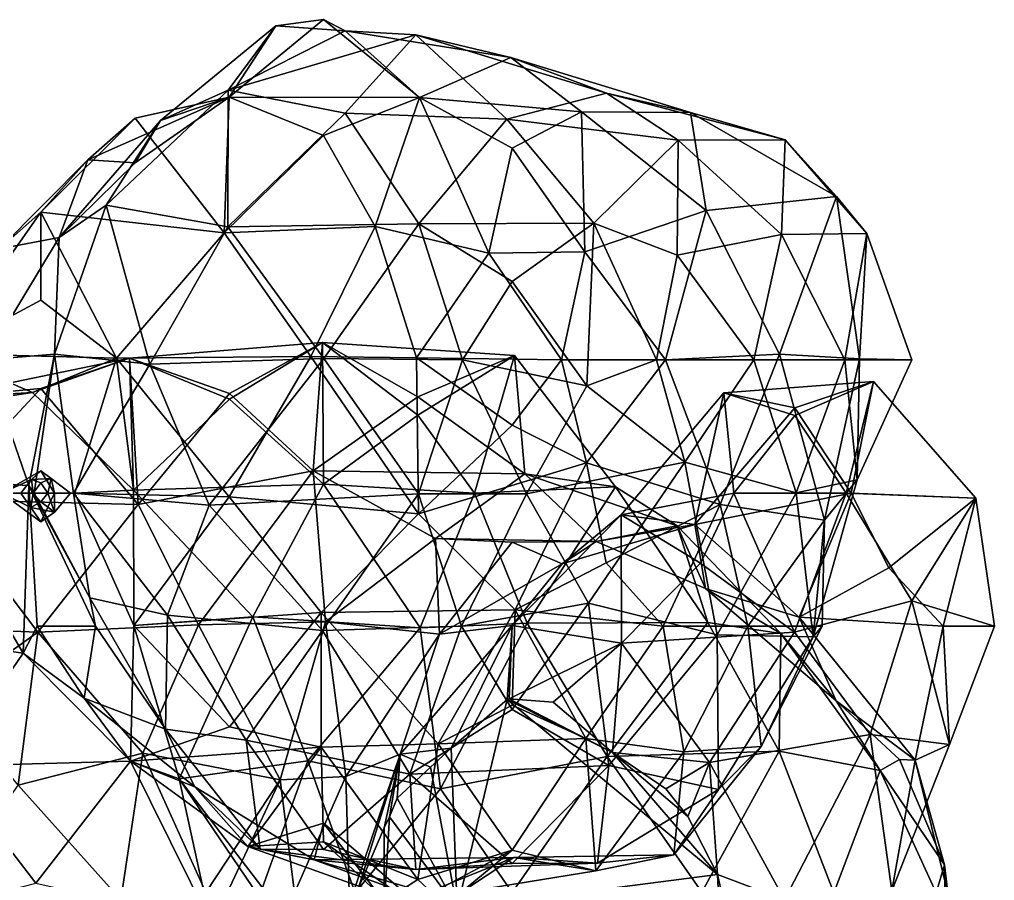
# Model space of a CAD drawing. Extents: x 290034 to 295698, y 4553723 to 4561693.
# Drawn here: x 291971.2 to 292101.6, y 4554471.9 to 4554587 of the extents above; entities that cross this region are included whole.
import ezdxf

# ---------------------------------------------------------------- set-up
doc = ezdxf.new("R2010")
doc.units = 0
doc.layers.add('Au_ppm_Pref_-_0_2', color=7, linetype='CONTINUOUS')

msp = doc.modelspace()

# ---------------------------------------------------------------- linework, layer by layer
at = {"layer": 'Au_ppm_Pref_-_0_2'}
for points in [[(291990.08, 4554573.52, 1875.88), (292005.53, 4554586.16, 1876.83), (291999.28, 4554576.61, 1882.69)], [(291990.08, 4554573.52, 1875.88), (291999.13, 4554577.57, 1870.85), (292005.53, 4554586.16, 1876.83)], [(292014.79, 4554585.5, 1875.41), (292005.53, 4554586.16, 1876.83), (291999.13, 4554577.57, 1870.85)], [(291999.28, 4554576.61, 1882.69), (292011.9, 4554587, 1880.11), (292024.71, 4554576.59, 1882.5)], [(291999.28, 4554576.61, 1882.69), (292005.53, 4554586.16, 1876.83), (292011.9, 4554587, 1880.11)], [(292014.79, 4554585.5, 1875.41), (292011.9, 4554587, 1880.11), (292005.53, 4554586.16, 1876.83)], [(292014.79, 4554585.5, 1875.41), (292024.71, 4554576.59, 1882.5), (292011.9, 4554587, 1880.11)], [(292024.25, 4554584.97, 1870.88), (292014.79, 4554585.5, 1875.41), (291999.13, 4554577.57, 1870.85)], [(292014.79, 4554574.48, 1865.74), (292024.25, 4554584.97, 1870.88), (291999.13, 4554577.57, 1870.85)], [(292024.25, 4554584.97, 1870.88), (292036.95, 4554581.91, 1876.93), (292014.79, 4554585.5, 1875.41)], [(292014.79, 4554585.5, 1875.41), (292036.95, 4554581.91, 1876.93), (292024.71, 4554576.59, 1882.5)], [(292036.39, 4554573.68, 1865.46), (292024.25, 4554584.97, 1870.88), (292014.79, 4554574.48, 1865.74)], [(292036.39, 4554573.68, 1865.46), (292049.74, 4554577.17, 1870.88), (292024.25, 4554584.97, 1870.88)], [(292049.74, 4554577.17, 1870.88), (292036.95, 4554581.91, 1876.93), (292024.25, 4554584.97, 1870.88)], [(292046.4, 4554574.64, 1881.64), (292024.71, 4554576.59, 1882.5), (292036.95, 4554581.91, 1876.93)], [(292060.97, 4554574.58, 1876.63), (292046.4, 4554574.64, 1881.64), (292036.95, 4554581.91, 1876.93)], [(292060.97, 4554574.58, 1876.63), (292036.95, 4554581.91, 1876.93), (292049.74, 4554577.17, 1870.88)], [(291990.08, 4554573.52, 1875.88), (291982.81, 4554562.16, 1869.87), (291999.13, 4554577.57, 1870.85)], [(291999.1, 4554559.29, 1864.87), (291999.13, 4554577.57, 1870.85), (291982.81, 4554562.16, 1869.87)], [(291999.1, 4554559.29, 1864.87), (292014.79, 4554574.48, 1865.74), (291999.13, 4554577.57, 1870.85)], [(292036.39, 4554573.68, 1865.46), (292059.32, 4554570.87, 1865.64), (292049.74, 4554577.17, 1870.88)], [(292060.97, 4554574.58, 1876.63), (292049.74, 4554577.17, 1870.88), (292073.63, 4554570.92, 1872.37)], [(292059.32, 4554570.87, 1865.64), (292073.63, 4554570.92, 1872.37), (292049.74, 4554577.17, 1870.88)], [(291980.39, 4554568.26, 1882.77), (291999.28, 4554576.61, 1882.69), (291986.7, 4554573.79, 1887.59)], [(291999.28, 4554576.61, 1882.69), (291980.39, 4554568.26, 1882.77), (291986.7, 4554567.83, 1879.94)], [(291999.28, 4554576.61, 1882.69), (291998.58, 4554558.47, 1887.3), (291986.7, 4554573.79, 1887.59)], [(291999.28, 4554576.61, 1882.69), (291986.7, 4554567.83, 1879.94), (291990.08, 4554573.52, 1875.88)], [(291998.58, 4554558.47, 1887.3), (291999.28, 4554576.61, 1882.69), (292011.9, 4554571.51, 1886.82)], [(291999.28, 4554576.61, 1882.69), (292024.71, 4554576.59, 1882.5), (292011.9, 4554571.51, 1886.82)], [(292024.71, 4554576.59, 1882.5), (292018.79, 4554559.33, 1886.01), (292011.9, 4554571.51, 1886.82)], [(292034.01, 4554555.76, 1885.42), (292018.79, 4554559.33, 1886.01), (292024.71, 4554576.59, 1882.5)], [(292034.01, 4554555.76, 1885.42), (292024.71, 4554576.59, 1882.5), (292037.1, 4554569.81, 1886.26)], [(292046.4, 4554574.64, 1881.64), (292037.1, 4554569.81, 1886.26), (292024.71, 4554576.59, 1882.5)], [(292024.65, 4554559.68, 1862.36), (292014.79, 4554574.48, 1865.74), (291999.1, 4554559.29, 1864.87)], [(292036.39, 4554573.68, 1865.46), (292014.79, 4554574.48, 1865.74), (292024.65, 4554559.68, 1862.36)], [(292046.4, 4554574.64, 1881.64), (292046.83, 4554555.93, 1886.22), (292037.1, 4554569.81, 1886.26)], [(292060.97, 4554574.58, 1876.63), (292063.07, 4554561.47, 1883.1), (292046.4, 4554574.64, 1881.64)], [(292046.4, 4554574.64, 1881.64), (292063.07, 4554561.47, 1883.1), (292046.83, 4554555.93, 1886.22)], [(292060.97, 4554574.58, 1876.63), (292080.5, 4554563.36, 1878.18), (292063.07, 4554561.47, 1883.1)], [(292060.97, 4554574.58, 1876.63), (292073.63, 4554570.92, 1872.37), (292080.5, 4554563.36, 1878.18)], [(291998.58, 4554558.47, 1887.3), (291974.08, 4554561.25, 1888.76), (291986.7, 4554573.79, 1887.59)], [(291986.7, 4554573.79, 1887.59), (291974.08, 4554561.25, 1888.76), (291980.39, 4554568.26, 1882.77)], [(291976.54, 4554557.84, 1877.27), (291990.08, 4554573.52, 1875.88), (291986.7, 4554567.83, 1879.94)], [(291976.54, 4554557.84, 1877.27), (291982.81, 4554562.16, 1869.87), (291990.08, 4554573.52, 1875.88)], [(292036.39, 4554573.68, 1865.46), (292024.65, 4554559.68, 1862.36), (292048.03, 4554559.78, 1862.43)], [(292036.39, 4554573.68, 1865.46), (292048.03, 4554559.78, 1862.43), (292059.32, 4554570.87, 1865.64)], [(291998.58, 4554558.47, 1887.3), (292011.9, 4554571.51, 1886.82), (292018.79, 4554559.33, 1886.01)], [(292059.32, 4554570.87, 1865.64), (292048.03, 4554559.78, 1862.43), (292059.18, 4554555.51, 1861.76)], [(292073.12, 4554558.26, 1865.2), (292059.32, 4554570.87, 1865.64), (292059.18, 4554555.51, 1861.76)], [(292059.32, 4554570.87, 1865.64), (292073.12, 4554558.26, 1865.2), (292073.63, 4554570.92, 1872.37)], [(292073.12, 4554558.26, 1865.2), (292084.56, 4554558.4, 1871.53), (292073.63, 4554570.92, 1872.37)], [(292073.63, 4554570.92, 1872.37), (292084.56, 4554558.4, 1871.53), (292080.5, 4554563.36, 1878.18)], [(292034.01, 4554555.76, 1885.42), (292037.1, 4554569.81, 1886.26), (292046.83, 4554555.93, 1886.22)], [(291980.39, 4554568.26, 1882.77), (291974.08, 4554561.25, 1888.76), (291968.52, 4554556.33, 1882.77)], [(291976.54, 4554557.84, 1877.27), (291980.39, 4554568.26, 1882.77), (291968.52, 4554556.33, 1882.77)], [(291976.54, 4554557.84, 1877.27), (291986.7, 4554567.83, 1879.94), (291980.39, 4554568.26, 1882.77)], [(292063.07, 4554561.47, 1883.1), (292080.5, 4554563.36, 1878.18), (292072.87, 4554542.25, 1882.25)], [(292083.54, 4554541.65, 1876.48), (292072.87, 4554542.25, 1882.25), (292080.5, 4554563.36, 1878.18)], [(292083.54, 4554541.65, 1876.48), (292080.5, 4554563.36, 1878.18), (292084.56, 4554558.4, 1871.53)], [(291974.08, 4554561.25, 1888.76), (291974.1, 4554549.47, 1891.99), (291960.78, 4554542.37, 1889.11)], [(291974.08, 4554561.25, 1888.76), (291960.78, 4554542.37, 1889.11), (291968.52, 4554556.33, 1882.77)], [(291984.22, 4554541.73, 1888.57), (291974.1, 4554549.47, 1891.99), (291974.08, 4554561.25, 1888.76)], [(291984.22, 4554541.73, 1888.57), (291974.08, 4554561.25, 1888.76), (291998.58, 4554558.47, 1887.3)], [(291976.54, 4554557.84, 1877.27), (291975.91, 4554542.25, 1871), (291982.81, 4554562.16, 1869.87)], [(291975.91, 4554542.25, 1871), (291988.68, 4554540.93, 1865.5), (291982.81, 4554562.16, 1869.87)], [(291988.68, 4554540.93, 1865.5), (291999.1, 4554559.29, 1864.87), (291982.81, 4554562.16, 1869.87)], [(292046.83, 4554555.93, 1886.22), (292063.07, 4554561.47, 1883.1), (292057.6, 4554541.52, 1886.49)], [(292057.6, 4554541.52, 1886.49), (292063.07, 4554561.47, 1883.1), (292072.87, 4554542.25, 1882.25)], [(292024.65, 4554559.68, 1862.36), (292037.1, 4554551.96, 1861.47), (292048.03, 4554559.78, 1862.43)], [(292037.1, 4554551.96, 1861.47), (292047.12, 4554538.01, 1861.4), (292048.03, 4554559.78, 1862.43)], [(292048.03, 4554559.78, 1862.43), (292047.12, 4554538.01, 1861.4), (292056.42, 4554541.52, 1862.18)], [(292059.18, 4554555.51, 1861.76), (292048.03, 4554559.78, 1862.43), (292056.42, 4554541.52, 1862.18)], [(291984.22, 4554541.73, 1888.57), (291998.58, 4554558.47, 1887.3), (292010.2, 4554541.96, 1886.1)], [(292011.92, 4554541.7, 1862.42), (291999.1, 4554559.29, 1864.87), (291988.68, 4554540.93, 1865.5)], [(292010.2, 4554541.96, 1886.1), (291998.58, 4554558.47, 1887.3), (292018.79, 4554559.33, 1886.01)], [(292024.65, 4554559.68, 1862.36), (291999.1, 4554559.29, 1864.87), (292011.92, 4554541.7, 1862.42)], [(292010.2, 4554541.96, 1886.1), (292018.79, 4554559.33, 1886.01), (292024.34, 4554541.78, 1885.21)], [(292024.65, 4554559.68, 1862.36), (292011.92, 4554541.7, 1862.42), (292030.45, 4554541.52, 1861.81)], [(292018.79, 4554559.33, 1886.01), (292034.01, 4554555.76, 1885.42), (292024.34, 4554541.78, 1885.21)], [(292037.1, 4554551.96, 1861.47), (292024.65, 4554559.68, 1862.36), (292030.45, 4554541.52, 1861.81)], [(292073.12, 4554558.26, 1865.2), (292081.59, 4554541.52, 1865.71), (292084.56, 4554558.4, 1871.53)], [(292090.54, 4554541.52, 1870.89), (292084.56, 4554558.4, 1871.53), (292081.59, 4554541.52, 1865.71)], [(292084.56, 4554558.4, 1871.53), (292090.54, 4554541.52, 1870.89), (292083.54, 4554541.65, 1876.48)], [(291976.54, 4554557.84, 1877.27), (291968.52, 4554556.33, 1882.77), (291966.63, 4554541.52, 1878.27)], [(291976.54, 4554557.84, 1877.27), (291966.63, 4554541.52, 1878.27), (291975.91, 4554542.25, 1871)], [(292059.18, 4554555.51, 1861.76), (292069.45, 4554541.52, 1861.58), (292073.12, 4554558.26, 1865.2)], [(292081.59, 4554541.52, 1865.71), (292073.12, 4554558.26, 1865.2), (292069.45, 4554541.52, 1861.58)], [(292043.72, 4554541.52, 1885.59), (292034.01, 4554555.76, 1885.42), (292046.83, 4554555.93, 1886.22)], [(292057.6, 4554541.52, 1886.49), (292043.72, 4554541.52, 1885.59), (292046.83, 4554555.93, 1886.22)], [(292034.01, 4554555.76, 1885.42), (292043.72, 4554541.52, 1885.59), (292024.34, 4554541.78, 1885.21)], [(292056.42, 4554541.52, 1862.18), (292069.45, 4554541.52, 1861.58), (292059.18, 4554555.51, 1861.76)], [(292037.1, 4554551.96, 1861.47), (292030.45, 4554541.52, 1861.81), (292047.12, 4554538.01, 1861.4)], [(291960.78, 4554542.37, 1889.11), (291974.1, 4554549.47, 1891.99), (291984.22, 4554541.73, 1888.57)], [(292011.77, 4554543.82, 1900.72), (291999.3, 4554536.99, 1905.02), (291985.95, 4554541.72, 1900.54)], [(292011.77, 4554543.82, 1900.72), (291985.95, 4554541.72, 1900.54), (291999.3, 4554536.26, 1896.4)], [(292011.9, 4554524.9, 1896.34), (292011.77, 4554543.82, 1900.72), (291999.3, 4554536.26, 1896.4)], [(292011.77, 4554543.82, 1900.72), (292010.5, 4554526.66, 1907.38), (291999.3, 4554536.99, 1905.02)], [(292024.5, 4554536.55, 1904.87), (292010.5, 4554526.66, 1907.38), (292011.77, 4554543.82, 1900.72)], [(292037.41, 4554542.1, 1900.61), (292024.5, 4554536.55, 1904.87), (292011.77, 4554543.82, 1900.72)], [(292037.41, 4554542.1, 1900.61), (292011.77, 4554543.82, 1900.72), (292024.5, 4554534.11, 1897.11)], [(292011.9, 4554524.9, 1896.34), (292024.5, 4554534.11, 1897.11), (292011.77, 4554543.82, 1900.72)], [(291972.97, 4554537.14, 1894.03), (291951.19, 4554533.89, 1896.11), (291960.78, 4554542.37, 1889.11)], [(291966.63, 4554541.52, 1878.27), (291958.19, 4554525.41, 1881.9), (291972.47, 4554524.7, 1876.22)], [(291974.1, 4554537.65, 1905.23), (291960.05, 4554536.39, 1899.95), (291985.95, 4554541.72, 1900.54)], [(291972.97, 4554537.14, 1894.03), (291985.95, 4554541.72, 1900.54), (291960.05, 4554536.39, 1899.95)], [(291972.97, 4554537.14, 1894.03), (291960.78, 4554542.37, 1889.11), (291984.22, 4554541.73, 1888.57)], [(291966.63, 4554541.52, 1878.27), (291972.47, 4554524.7, 1876.22), (291975.91, 4554542.25, 1871)], [(291975.91, 4554542.25, 1871), (291972.47, 4554524.7, 1876.22), (291973.21, 4554523.7, 1870.89)], [(291986.47, 4554524.06, 1894.84), (291972.97, 4554537.14, 1894.03), (291984.22, 4554541.73, 1888.57)], [(291986.47, 4554524.06, 1894.84), (291985.95, 4554541.72, 1900.54), (291972.97, 4554537.14, 1894.03)], [(291975.91, 4554542.25, 1871), (291973.21, 4554523.7, 1870.89), (291978.46, 4554523.7, 1867)], [(291987.1, 4554522.15, 1904.82), (291974.1, 4554537.65, 1905.23), (291985.95, 4554541.72, 1900.54)], [(291975.91, 4554542.25, 1871), (291978.46, 4554523.7, 1867), (291988.68, 4554540.93, 1865.5)], [(291986.47, 4554524.06, 1894.84), (291984.22, 4554541.73, 1888.57), (291978.61, 4554523.7, 1888.71)], [(291999.29, 4554523.21, 1887), (291978.61, 4554523.7, 1888.71), (291984.22, 4554541.73, 1888.57)], [(291999.29, 4554523.21, 1887), (291984.22, 4554541.73, 1888.57), (292010.2, 4554541.96, 1886.1)], [(291987.1, 4554522.15, 1904.82), (291985.95, 4554541.72, 1900.54), (291999.3, 4554536.99, 1905.02)], [(291986.47, 4554524.06, 1894.84), (291999.3, 4554536.26, 1896.4), (291985.95, 4554541.72, 1900.54)], [(291988.68, 4554540.93, 1865.5), (291996.6, 4554522.09, 1863.71), (292011.92, 4554541.7, 1862.42)], [(291996.6, 4554522.09, 1863.71), (292024.58, 4554523.57, 1863.03), (292011.92, 4554541.7, 1862.42)], [(291999.29, 4554523.21, 1887), (292010.2, 4554541.96, 1886.1), (292024.59, 4554520.92, 1886)], [(292010.2, 4554541.96, 1886.1), (292024.34, 4554541.78, 1885.21), (292024.59, 4554520.92, 1886)], [(292024.58, 4554523.57, 1863.03), (292030.45, 4554541.52, 1861.81), (292011.92, 4554541.7, 1862.42)], [(292024.59, 4554520.92, 1886), (292024.34, 4554541.78, 1885.21), (292037.1, 4554532.78, 1885.79)], [(292043.72, 4554541.52, 1885.59), (292037.1, 4554532.78, 1885.79), (292024.34, 4554541.78, 1885.21)], [(292032.06, 4554523.7, 1897.02), (292037.41, 4554542.1, 1900.61), (292024.5, 4554534.11, 1897.11)], [(292038.82, 4554526.28, 1907.38), (292024.5, 4554536.55, 1904.87), (292037.41, 4554542.1, 1900.61)], [(292030.45, 4554541.52, 1861.81), (292024.58, 4554523.57, 1863.03), (292039.03, 4554523.57, 1861.84)], [(292030.45, 4554541.52, 1861.81), (292039.03, 4554523.57, 1861.84), (292047.12, 4554538.01, 1861.4)], [(292050.95, 4554524.51, 1900.52), (292037.41, 4554542.1, 1900.61), (292032.06, 4554523.7, 1897.02)], [(292047.06, 4554527.73, 1886.12), (292037.1, 4554532.78, 1885.79), (292043.72, 4554541.52, 1885.59)], [(292038.82, 4554526.28, 1907.38), (292037.41, 4554542.1, 1900.61), (292050.95, 4554524.51, 1900.52)], [(292047.06, 4554527.73, 1886.12), (292043.72, 4554541.52, 1885.59), (292057.6, 4554541.52, 1886.49)], [(292047.06, 4554527.73, 1886.12), (292057.6, 4554541.52, 1886.49), (292064.92, 4554522.16, 1884.38)], [(292056.42, 4554541.52, 1862.18), (292047.12, 4554538.01, 1861.4), (292060.21, 4554527.84, 1861.37)], [(292056.42, 4554541.52, 1862.18), (292060.21, 4554527.84, 1861.37), (292069.45, 4554541.52, 1861.58)], [(292072.87, 4554542.25, 1882.25), (292064.92, 4554522.16, 1884.38), (292057.6, 4554541.52, 1886.49)], [(292069.45, 4554541.52, 1861.58), (292060.21, 4554527.84, 1861.37), (292075.1, 4554523.74, 1864.9)], [(292078.9, 4554520.09, 1878.06), (292064.92, 4554522.16, 1884.38), (292072.87, 4554542.25, 1882.25)], [(292081.59, 4554541.52, 1865.71), (292069.45, 4554541.52, 1861.58), (292075.1, 4554523.74, 1864.9)], [(292078.9, 4554520.09, 1878.06), (292072.87, 4554542.25, 1882.25), (292083.54, 4554541.65, 1876.48)], [(292083.23, 4554525.44, 1871.85), (292081.59, 4554541.52, 1865.71), (292075.1, 4554523.74, 1864.9)], [(292083.54, 4554541.65, 1876.48), (292083.23, 4554525.44, 1871.85), (292078.9, 4554520.09, 1878.06)], [(292083.23, 4554525.44, 1871.85), (292090.54, 4554541.52, 1870.89), (292081.59, 4554541.52, 1865.71)], [(292090.54, 4554541.52, 1870.89), (292083.23, 4554525.44, 1871.85), (292083.54, 4554541.65, 1876.48)], [(291978.46, 4554523.7, 1867), (291996.6, 4554522.09, 1863.71), (291988.68, 4554540.93, 1865.5)], [(291974.1, 4554537.65, 1905.23), (291960.28, 4554522.83, 1905.37), (291960.05, 4554536.39, 1899.95)], [(291987.1, 4554522.15, 1904.82), (291960.28, 4554522.83, 1905.37), (291974.1, 4554537.65, 1905.23)], [(292047.12, 4554538.01, 1861.4), (292039.03, 4554523.57, 1861.84), (292060.21, 4554527.84, 1861.37)], [(292065.41, 4554537.11, 1924.34), (292085.43, 4554538.59, 1924.34), (292074.9, 4554534.07, 1927.8)], [(292085.43, 4554538.59, 1924.34), (292065.41, 4554537.11, 1924.34), (292074.9, 4554535.07, 1920.55)], [(292082.47, 4554523.7, 1920.77), (292085.43, 4554538.59, 1924.34), (292074.9, 4554535.07, 1920.55)], [(292085.43, 4554538.59, 1924.34), (292081.78, 4554523.7, 1927.58), (292074.9, 4554534.07, 1927.8)], [(292099.1, 4554523.02, 1924.34), (292081.78, 4554523.7, 1927.58), (292085.43, 4554538.59, 1924.34)], [(292082.47, 4554523.7, 1920.77), (292099.1, 4554523.02, 1924.34), (292085.43, 4554538.59, 1924.34)], [(291960.05, 4554536.39, 1899.95), (291951.19, 4554533.89, 1896.11), (291972.97, 4554537.14, 1894.03)], [(291986.47, 4554524.06, 1894.84), (292011.9, 4554524.9, 1896.34), (291999.3, 4554536.26, 1896.4)], [(291987.1, 4554522.15, 1904.82), (291999.3, 4554536.99, 1905.02), (292010.5, 4554526.66, 1907.38)], [(292038.82, 4554526.28, 1907.38), (292010.5, 4554526.66, 1907.38), (292024.5, 4554536.55, 1904.87)], [(292051.71, 4554520.77, 1923.81), (292065.41, 4554537.11, 1924.34), (292066.76, 4554523.7, 1928.18)], [(292065.41, 4554537.11, 1924.34), (292051.71, 4554520.77, 1923.81), (292061.52, 4554519.51, 1919.43)], [(292065.41, 4554537.11, 1924.34), (292061.52, 4554519.51, 1919.43), (292074.9, 4554535.07, 1920.55)], [(292065.41, 4554537.11, 1924.34), (292074.9, 4554534.07, 1927.8), (292066.76, 4554523.7, 1928.18)], [(292082.47, 4554523.7, 1920.77), (292074.9, 4554535.07, 1920.55), (292061.52, 4554519.51, 1919.43)], [(292032.06, 4554523.7, 1897.02), (292024.5, 4554534.11, 1897.11), (292011.9, 4554524.9, 1896.34)], [(292081.78, 4554523.7, 1927.58), (292066.76, 4554523.7, 1928.18), (292074.9, 4554534.07, 1927.8)], [(292047.06, 4554527.73, 1886.12), (292024.59, 4554520.92, 1886), (292037.1, 4554532.78, 1885.79)], [(292047.06, 4554527.73, 1886.12), (292037.5, 4554508.07, 1886.29), (292024.59, 4554520.92, 1886)], [(292047.06, 4554527.73, 1886.12), (292049.7, 4554514.36, 1885.59), (292037.5, 4554508.07, 1886.29)], [(292039.03, 4554523.57, 1861.84), (292047.3, 4554508.96, 1861.17), (292060.21, 4554527.84, 1861.37)], [(292064.92, 4554522.16, 1884.38), (292049.7, 4554514.36, 1885.59), (292047.06, 4554527.73, 1886.12)], [(292060.21, 4554527.84, 1861.37), (292047.3, 4554508.96, 1861.17), (292064.51, 4554504.75, 1863.62)], [(292060.21, 4554527.84, 1861.37), (292064.51, 4554504.75, 1863.62), (292075.1, 4554523.74, 1864.9)], [(291975.9, 4554523.7, 1911.61), (291974.1, 4554526.68, 1911.47), (291968.87, 4554523.7, 1909.99)], [(291972.82, 4554525.51, 1912.46), (291968.87, 4554523.7, 1909.99), (291974.1, 4554526.68, 1911.47)], [(291975.46, 4554525.62, 1912.46), (291972.82, 4554525.51, 1912.46), (291974.1, 4554526.68, 1911.47)], [(291975.9, 4554523.7, 1911.61), (291975.46, 4554525.62, 1912.46), (291974.1, 4554526.68, 1911.47)], [(291995.19, 4554506.08, 1907.39), (291987.1, 4554522.15, 1904.82), (292010.5, 4554526.66, 1907.38)], [(291995.19, 4554506.08, 1907.39), (292010.5, 4554526.66, 1907.38), (292012.14, 4554506.49, 1911.54)], [(292038.82, 4554526.28, 1907.38), (292026.85, 4554517.64, 1911.55), (292010.5, 4554526.66, 1907.38)], [(292012.14, 4554506.49, 1911.54), (292010.5, 4554526.66, 1907.38), (292026.85, 4554517.64, 1911.55)], [(292026.85, 4554517.64, 1911.55), (292038.82, 4554526.28, 1907.38), (292048.35, 4554517.22, 1912.84)], [(292048.35, 4554517.22, 1912.84), (292038.82, 4554526.28, 1907.38), (292059.2, 4554519.31, 1906.52)], [(292038.82, 4554526.28, 1907.38), (292050.95, 4554524.51, 1900.52), (292059.2, 4554519.31, 1906.52)], [(291950.4, 4554505.35, 1883.26), (291971.7, 4554502.31, 1880.44), (291958.19, 4554525.41, 1881.9)], [(291971.7, 4554502.31, 1880.44), (291972.47, 4554524.7, 1876.22), (291958.19, 4554525.41, 1881.9)], [(291972.82, 4554525.51, 1912.46), (291971.41, 4554523.7, 1912.46), (291968.87, 4554523.7, 1909.99)], [(291971.41, 4554523.7, 1912.46), (291972.82, 4554525.51, 1912.46), (291973.07, 4554523.7, 1912.95)], [(291971.7, 4554502.31, 1880.44), (291973.58, 4554505.88, 1876.83), (291972.47, 4554524.7, 1876.22)], [(291981.4, 4554505.88, 1874.33), (291972.47, 4554524.7, 1876.22), (291973.58, 4554505.88, 1876.83)], [(291972.47, 4554524.7, 1876.22), (291981.4, 4554505.88, 1874.33), (291980.64, 4554509.69, 1870.89)], [(291973.21, 4554523.7, 1870.89), (291972.47, 4554524.7, 1876.22), (291980.64, 4554509.69, 1870.89)], [(291972.82, 4554525.51, 1912.46), (291975.46, 4554525.62, 1912.46), (291974.1, 4554525.08, 1912.92)], [(291972.82, 4554525.51, 1912.46), (291974.1, 4554525.08, 1912.92), (291973.07, 4554523.7, 1912.95)], [(291975, 4554523.7, 1912.89), (291973.07, 4554523.7, 1912.95), (291974.1, 4554525.08, 1912.92)], [(291975, 4554523.7, 1912.89), (291974.1, 4554525.08, 1912.92), (291975.46, 4554525.62, 1912.46)], [(291975, 4554523.7, 1912.89), (291975.46, 4554525.62, 1912.46), (291978.06, 4554523.7, 1912.46)], [(291975.9, 4554523.7, 1911.61), (291978.06, 4554523.7, 1912.46), (291975.46, 4554525.62, 1912.46)], [(291986.47, 4554524.06, 1894.84), (292002.43, 4554507.13, 1893.9), (292011.9, 4554524.9, 1896.34)], [(292024.79, 4554505.67, 1896.79), (292011.9, 4554524.9, 1896.34), (292002.43, 4554507.13, 1893.9)], [(292032.06, 4554523.7, 1897.02), (292011.9, 4554524.9, 1896.34), (292024.79, 4554505.67, 1896.79)], [(292039.12, 4554506.29, 1897.81), (292050.95, 4554524.51, 1900.52), (292032.06, 4554523.7, 1897.02)], [(292063.26, 4554506.4, 1900.74), (292050.95, 4554524.51, 1900.52), (292039.12, 4554506.29, 1897.81)], [(292059.2, 4554519.31, 1906.52), (292050.95, 4554524.51, 1900.52), (292063.26, 4554506.4, 1900.74)], [(292083.23, 4554525.44, 1871.85), (292075.1, 4554523.74, 1864.9), (292077.38, 4554504.49, 1870.88)], [(292078.9, 4554520.09, 1878.06), (292083.23, 4554525.44, 1871.85), (292077.38, 4554504.49, 1870.88)], [(291975.9, 4554523.7, 1911.61), (291968.87, 4554523.7, 1909.99), (291974.1, 4554519.85, 1911.18)], [(291971.41, 4554523.7, 1912.46), (291972.73, 4554521.75, 1912.46), (291968.87, 4554523.7, 1909.99)], [(291972.73, 4554521.75, 1912.46), (291974.1, 4554519.85, 1911.18), (291968.87, 4554523.7, 1909.99)], [(291972.73, 4554521.75, 1912.46), (291971.41, 4554523.7, 1912.46), (291973.07, 4554523.7, 1912.95)], [(291972.73, 4554521.75, 1912.46), (291973.07, 4554523.7, 1912.95), (291974.1, 4554522.53, 1912.85)], [(291975, 4554523.7, 1912.89), (291974.1, 4554522.53, 1912.85), (291973.07, 4554523.7, 1912.95)], [(291973.21, 4554523.7, 1870.89), (291980.64, 4554509.69, 1870.89), (291978.46, 4554523.7, 1867)], [(291975, 4554523.7, 1912.89), (291975.9, 4554521.16, 1912.46), (291974.1, 4554522.53, 1912.85)], [(291975.9, 4554523.7, 1911.61), (291974.1, 4554519.85, 1911.18), (291975.9, 4554521.16, 1912.46)], [(291975, 4554523.7, 1912.89), (291978.06, 4554523.7, 1912.46), (291975.9, 4554521.16, 1912.46)], [(291975.9, 4554523.7, 1911.61), (291975.9, 4554521.16, 1912.46), (291978.06, 4554523.7, 1912.46)], [(291991.03, 4554507.38, 1865.78), (291996.6, 4554522.09, 1863.71), (291978.46, 4554523.7, 1867)], [(291980.64, 4554509.69, 1870.89), (291991.03, 4554507.38, 1865.78), (291978.46, 4554523.7, 1867)], [(291986.47, 4554524.06, 1894.84), (291978.61, 4554523.7, 1888.71), (291986.52, 4554505.98, 1888.77)], [(291978.61, 4554523.7, 1888.71), (291999.29, 4554523.21, 1887), (291986.52, 4554505.98, 1888.77)], [(291986.47, 4554524.06, 1894.84), (291986.52, 4554505.98, 1888.77), (292002.43, 4554507.13, 1893.9)], [(292011.55, 4554507.74, 1886.57), (291986.52, 4554505.98, 1888.77), (291999.29, 4554523.21, 1887)], [(291996.6, 4554522.09, 1863.71), (292011.77, 4554505.3, 1862.47), (292024.58, 4554523.57, 1863.03)], [(292011.55, 4554507.74, 1886.57), (291999.29, 4554523.21, 1887), (292024.59, 4554520.92, 1886)], [(292011.77, 4554505.3, 1862.47), (292030.33, 4554505.88, 1861.76), (292024.58, 4554523.57, 1863.03)], [(292030.33, 4554505.88, 1861.76), (292039.03, 4554523.57, 1861.84), (292024.58, 4554523.57, 1863.03)], [(292039.12, 4554506.29, 1897.81), (292032.06, 4554523.7, 1897.02), (292024.79, 4554505.67, 1896.79)], [(292030.33, 4554505.88, 1861.76), (292047.3, 4554508.96, 1861.17), (292039.03, 4554523.57, 1861.84)], [(292051.71, 4554520.77, 1923.81), (292066.76, 4554523.7, 1928.18), (292062.3, 4554514.34, 1927.16)], [(292082.47, 4554523.7, 1920.77), (292061.52, 4554519.51, 1919.43), (292075.48, 4554507.08, 1918.24)], [(292074.87, 4554505.11, 1927.97), (292062.3, 4554514.34, 1927.16), (292066.76, 4554523.7, 1928.18)], [(292077.38, 4554504.49, 1870.88), (292075.1, 4554523.74, 1864.9), (292064.51, 4554504.75, 1863.62)], [(292074.87, 4554505.11, 1927.97), (292066.76, 4554523.7, 1928.18), (292081.78, 4554523.7, 1927.58)], [(292074.87, 4554505.11, 1927.97), (292081.78, 4554523.7, 1927.58), (292090.57, 4554509.29, 1926.93)], [(292075.48, 4554507.08, 1918.24), (292087.5, 4554513.68, 1921.74), (292082.47, 4554523.7, 1920.77)], [(292099.1, 4554523.02, 1924.34), (292090.57, 4554509.29, 1926.93), (292081.78, 4554523.7, 1927.58)], [(292082.47, 4554523.7, 1920.77), (292087.5, 4554513.68, 1921.74), (292099.1, 4554523.02, 1924.34)], [(291960.28, 4554522.83, 1905.37), (291973.7, 4554505.1, 1905.05), (291953.11, 4554505.88, 1904.54)], [(291987.1, 4554522.15, 1904.82), (291973.7, 4554505.1, 1905.05), (291960.28, 4554522.83, 1905.37)], [(291975.9, 4554521.16, 1912.46), (291972.73, 4554521.75, 1912.46), (291974.1, 4554522.53, 1912.85)], [(291987.1, 4554522.15, 1904.82), (291995.19, 4554506.08, 1907.39), (291973.7, 4554505.1, 1905.05)], [(292011.77, 4554505.3, 1862.47), (291996.6, 4554522.09, 1863.71), (291991.03, 4554507.38, 1865.78)], [(292049.7, 4554514.36, 1885.59), (292064.92, 4554522.16, 1884.38), (292057.32, 4554505.88, 1886.36)], [(292068.64, 4554505.88, 1882.09), (292057.32, 4554505.88, 1886.36), (292064.92, 4554522.16, 1884.38)], [(292064.92, 4554522.16, 1884.38), (292078.9, 4554520.09, 1878.06), (292068.64, 4554505.88, 1882.09)], [(292087.5, 4554513.68, 1921.74), (292094.73, 4554505.88, 1920.93), (292099.1, 4554523.02, 1924.34)], [(292099.1, 4554523.02, 1924.34), (292101.62, 4554505.88, 1924.34), (292090.57, 4554509.29, 1926.93)], [(292094.73, 4554505.88, 1920.93), (292101.62, 4554505.88, 1924.34), (292099.1, 4554523.02, 1924.34)], [(291972.73, 4554521.75, 1912.46), (291975.9, 4554521.16, 1912.46), (291974.1, 4554519.85, 1911.18)], [(292011.55, 4554507.74, 1886.57), (292024.59, 4554520.92, 1886), (292037.5, 4554508.07, 1886.29)], [(292043.78, 4554514.25, 1918.4), (292051.71, 4554520.77, 1923.81), (292037.1, 4554506, 1924.34)], [(292051.71, 4554520.77, 1923.81), (292051.72, 4554503.63, 1928.57), (292037.1, 4554506, 1924.34)], [(292061.52, 4554519.51, 1919.43), (292051.71, 4554520.77, 1923.81), (292043.78, 4554514.25, 1918.4)], [(292051.71, 4554520.77, 1923.81), (292062.3, 4554514.34, 1927.16), (292051.72, 4554503.63, 1928.57)], [(292061.52, 4554519.51, 1919.43), (292043.78, 4554514.25, 1918.4), (292048.35, 4554517.22, 1912.84)], [(292061.52, 4554519.51, 1919.43), (292048.35, 4554517.22, 1912.84), (292062.95, 4554510.93, 1912.52)], [(292059.2, 4554519.31, 1906.52), (292062.95, 4554510.93, 1912.52), (292048.35, 4554517.22, 1912.84)], [(292073.05, 4554504.91, 1907.22), (292062.95, 4554510.93, 1912.52), (292059.2, 4554519.31, 1906.52)], [(292059.2, 4554519.31, 1906.52), (292063.26, 4554506.4, 1900.74), (292073.05, 4554504.91, 1907.22)], [(292075.48, 4554507.08, 1918.24), (292061.52, 4554519.51, 1919.43), (292062.95, 4554510.93, 1912.52)], [(292068.64, 4554505.88, 1882.09), (292078.9, 4554520.09, 1878.06), (292078.56, 4554505.88, 1876.83)], [(292078.9, 4554520.09, 1878.06), (292077.38, 4554504.49, 1870.88), (292078.56, 4554505.88, 1876.83)], [(292012.14, 4554506.49, 1911.54), (292026.85, 4554517.64, 1911.55), (292027.41, 4554504.84, 1918)], [(292048.35, 4554517.22, 1912.84), (292037.1, 4554517.14, 1916.21), (292026.85, 4554517.64, 1911.55)], [(292037.1, 4554517.14, 1916.21), (292027.41, 4554504.84, 1918), (292026.85, 4554517.64, 1911.55)], [(292037.1, 4554517.14, 1916.21), (292043.78, 4554514.25, 1918.4), (292027.41, 4554504.84, 1918)], [(292048.35, 4554517.22, 1912.84), (292043.78, 4554514.25, 1918.4), (292037.1, 4554517.14, 1916.21)], [(292027.41, 4554504.84, 1918), (292043.78, 4554514.25, 1918.4), (292037.1, 4554506, 1924.34)], [(292049.7, 4554514.36, 1885.59), (292057.32, 4554505.88, 1886.36), (292037.5, 4554508.07, 1886.29)], [(292074.87, 4554505.11, 1927.97), (292051.72, 4554503.63, 1928.57), (292062.3, 4554514.34, 1927.16)], [(292087.5, 4554513.68, 1921.74), (292075.48, 4554507.08, 1918.24), (292094.73, 4554505.88, 1920.93)], [(292075.48, 4554507.08, 1918.24), (292062.95, 4554510.93, 1912.52), (292080.44, 4554495.91, 1912.46)], [(292080.44, 4554495.91, 1912.46), (292062.95, 4554510.93, 1912.52), (292073.05, 4554504.91, 1907.22)], [(291990.75, 4554492.13, 1871.81), (291980.64, 4554509.69, 1870.89), (291981.4, 4554505.88, 1874.33)], [(291980.64, 4554509.69, 1870.89), (291990.75, 4554492.13, 1871.81), (291991.03, 4554507.38, 1865.78)], [(292030.33, 4554505.88, 1861.76), (292037.1, 4554494.77, 1861.25), (292047.3, 4554508.96, 1861.17)], [(292037.1, 4554494.77, 1861.25), (292050.03, 4554487.25, 1864.78), (292047.3, 4554508.96, 1861.17)], [(292050.03, 4554487.25, 1864.78), (292064.51, 4554504.75, 1863.62), (292047.3, 4554508.96, 1861.17)], [(292074.87, 4554505.11, 1927.97), (292090.57, 4554509.29, 1926.93), (292084.98, 4554491.4, 1927.98)], [(292095.62, 4554490.07, 1924.34), (292084.98, 4554491.4, 1927.98), (292090.57, 4554509.29, 1926.93)], [(292101.62, 4554505.88, 1924.34), (292095.62, 4554490.07, 1924.34), (292090.57, 4554509.29, 1926.93)], [(291999.3, 4554492.45, 1887.24), (291986.52, 4554505.98, 1888.77), (292011.55, 4554507.74, 1886.57)], [(291999.3, 4554492.45, 1887.24), (292011.55, 4554507.74, 1886.57), (292011.59, 4554489.71, 1885)], [(292027.21, 4554490.18, 1886.72), (292011.55, 4554507.74, 1886.57), (292037.5, 4554508.07, 1886.29)], [(292027.21, 4554490.18, 1886.72), (292011.59, 4554489.71, 1885), (292011.55, 4554507.74, 1886.57)], [(292027.21, 4554490.18, 1886.72), (292037.5, 4554508.07, 1886.29), (292037.1, 4554495.32, 1885.18)], [(292046.98, 4554490.9, 1886.48), (292037.1, 4554495.32, 1885.18), (292037.5, 4554508.07, 1886.29)], [(292046.98, 4554490.9, 1886.48), (292037.5, 4554508.07, 1886.29), (292057.32, 4554505.88, 1886.36)], [(291992.6, 4554485.51, 1889.47), (292002.43, 4554507.13, 1893.9), (291986.52, 4554505.98, 1888.77)], [(292001.54, 4554490.64, 1865.58), (291991.03, 4554507.38, 1865.78), (291990.75, 4554492.13, 1871.81)], [(292001.54, 4554490.64, 1865.58), (292011.77, 4554505.3, 1862.47), (291991.03, 4554507.38, 1865.78)], [(292002.43, 4554507.13, 1893.9), (291992.6, 4554485.51, 1889.47), (292009.78, 4554487.88, 1895.28)], [(292012.14, 4554506.49, 1911.54), (292006.08, 4554485.37, 1911.58), (291995.19, 4554506.08, 1907.39)], [(292009.78, 4554487.88, 1895.28), (292024.79, 4554505.67, 1896.79), (292002.43, 4554507.13, 1893.9)], [(292012.14, 4554506.49, 1911.54), (292014.88, 4554485.78, 1917.82), (292006.08, 4554485.37, 1911.58)], [(292012.14, 4554506.49, 1911.54), (292027.41, 4554504.84, 1918), (292014.88, 4554485.78, 1917.82)], [(292024.79, 4554505.67, 1896.79), (292027.53, 4554484.17, 1897.86), (292039.12, 4554506.29, 1897.81)], [(292027.53, 4554484.17, 1897.86), (292049.83, 4554488.47, 1898.15), (292039.12, 4554506.29, 1897.81)], [(292049.83, 4554488.47, 1898.15), (292063.26, 4554506.4, 1900.74), (292039.12, 4554506.29, 1897.81)], [(292063.26, 4554506.4, 1900.74), (292049.83, 4554488.47, 1898.15), (292072.82, 4554489.18, 1900.69)], [(292073.05, 4554504.91, 1907.22), (292063.26, 4554506.4, 1900.74), (292072.82, 4554489.18, 1900.69)], [(292075.48, 4554507.08, 1918.24), (292091, 4554488, 1918.49), (292094.73, 4554505.88, 1920.93)], [(292075.48, 4554507.08, 1918.24), (292080.44, 4554495.91, 1912.46), (292091, 4554488, 1918.49)], [(291961.37, 4554487.18, 1881.5), (291971.7, 4554502.31, 1880.44), (291950.4, 4554505.35, 1883.26)], [(291973.7, 4554505.1, 1905.05), (291961.5, 4554496.47, 1903.72), (291953.11, 4554505.88, 1904.54)], [(291973.7, 4554505.1, 1905.05), (291971.05, 4554484.64, 1903.16), (291961.5, 4554496.47, 1903.72)], [(291973.7, 4554505.1, 1905.05), (291987.74, 4554488.93, 1905.28), (291971.05, 4554484.64, 1903.16)], [(291973.58, 4554505.88, 1876.83), (291971.7, 4554502.31, 1880.44), (291979.89, 4554496.25, 1876.83)], [(291981.4, 4554505.88, 1874.33), (291973.58, 4554505.88, 1876.83), (291979.89, 4554496.25, 1876.83)], [(291973.7, 4554505.1, 1905.05), (291995.19, 4554506.08, 1907.39), (291987.74, 4554488.93, 1905.28)], [(291990.75, 4554492.13, 1871.81), (291981.4, 4554505.88, 1874.33), (291979.89, 4554496.25, 1876.83)], [(291999.3, 4554492.45, 1887.24), (291986.08, 4554487.84, 1882.79), (291986.52, 4554505.98, 1888.77)], [(291992.6, 4554485.51, 1889.47), (291986.52, 4554505.98, 1888.77), (291986.08, 4554487.84, 1882.79)], [(292006.08, 4554485.37, 1911.58), (291987.74, 4554488.93, 1905.28), (291995.19, 4554506.08, 1907.39)], [(292001.54, 4554490.64, 1865.58), (292023.41, 4554486.1, 1864.65), (292011.77, 4554505.3, 1862.47)], [(292024.79, 4554505.67, 1896.79), (292009.78, 4554487.88, 1895.28), (292027.53, 4554484.17, 1897.86)], [(292023.41, 4554486.1, 1864.65), (292030.33, 4554505.88, 1861.76), (292011.77, 4554505.3, 1862.47)], [(292037.1, 4554506, 1924.34), (292028.94, 4554489.58, 1927.37), (292022.13, 4554488.78, 1924.08)], [(292027.41, 4554504.84, 1918), (292037.1, 4554506, 1924.34), (292022.13, 4554488.78, 1924.08)], [(292030.33, 4554505.88, 1861.76), (292023.41, 4554486.1, 1864.65), (292037.1, 4554494.77, 1861.25)], [(292037.1, 4554506, 1924.34), (292036.44, 4554496.1, 1928.44), (292028.94, 4554489.58, 1927.37)], [(292037.1, 4554506, 1924.34), (292036.7, 4554496.2, 1928.53), (292036.44, 4554496.1, 1928.44)], [(292051.72, 4554503.63, 1928.57), (292036.7, 4554496.2, 1928.53), (292037.1, 4554506, 1924.34)], [(292060.05, 4554489.09, 1882.48), (292046.98, 4554490.9, 1886.48), (292057.32, 4554505.88, 1886.36)], [(292074.87, 4554505.11, 1927.97), (292063.49, 4554487.69, 1930.67), (292051.72, 4554503.63, 1928.57)], [(292060.05, 4554489.09, 1882.48), (292057.32, 4554505.88, 1886.36), (292068.64, 4554505.88, 1882.09)], [(292060.05, 4554489.09, 1882.48), (292068.64, 4554505.88, 1882.09), (292070.4, 4554489.79, 1876.83)], [(292074.87, 4554505.11, 1927.97), (292084.98, 4554491.4, 1927.98), (292063.49, 4554487.69, 1930.67)], [(292068.64, 4554505.88, 1882.09), (292078.56, 4554505.88, 1876.83), (292070.4, 4554489.79, 1876.83)], [(292078.56, 4554505.88, 1876.83), (292077.38, 4554504.49, 1870.88), (292070.4, 4554489.79, 1876.83)], [(292094.73, 4554505.88, 1920.93), (292091, 4554488, 1918.49), (292095.62, 4554490.07, 1924.34)], [(292094.73, 4554505.88, 1920.93), (292095.62, 4554490.07, 1924.34), (292101.62, 4554505.88, 1924.34)], [(292027.41, 4554504.84, 1918), (292022.13, 4554488.78, 1924.08), (292014.88, 4554485.78, 1917.82)], [(292050.03, 4554487.25, 1864.78), (292064.71, 4554484.04, 1870.99), (292064.51, 4554504.75, 1863.62)], [(292077.38, 4554504.49, 1870.88), (292064.51, 4554504.75, 1863.62), (292064.71, 4554484.04, 1870.99)], [(292070.4, 4554489.79, 1876.83), (292077.38, 4554504.49, 1870.88), (292064.71, 4554484.04, 1870.99)], [(292073.05, 4554504.91, 1907.22), (292072.82, 4554489.18, 1900.69), (292086.32, 4554486.62, 1907.08)], [(292080.44, 4554495.91, 1912.46), (292073.05, 4554504.91, 1907.22), (292086.32, 4554486.62, 1907.08)], [(292051.72, 4554503.63, 1928.57), (292042.58, 4554495.73, 1930.03), (292036.7, 4554496.2, 1928.53)], [(292050.51, 4554489.02, 1930.83), (292042.58, 4554495.73, 1930.03), (292051.72, 4554503.63, 1928.57)], [(292050.51, 4554489.02, 1930.83), (292051.72, 4554503.63, 1928.57), (292063.49, 4554487.69, 1930.67)], [(291986.08, 4554487.84, 1882.79), (291971.7, 4554502.31, 1880.44), (291961.37, 4554487.18, 1881.5)], [(291986.08, 4554487.84, 1882.79), (291979.89, 4554496.25, 1876.83), (291971.7, 4554502.31, 1880.44)], [(291986.08, 4554487.84, 1882.79), (291994.67, 4554484.43, 1875.73), (291979.89, 4554496.25, 1876.83)], [(291979.89, 4554496.25, 1876.83), (291994.67, 4554484.43, 1875.73), (291990.75, 4554492.13, 1871.81)], [(292036.44, 4554496.1, 1928.44), (292029.74, 4554468.19, 1926.97), (292028.94, 4554489.58, 1927.37)], [(292036.44, 4554496.1, 1928.44), (292064.56, 4554472.72, 1931.37), (292029.74, 4554468.19, 1926.97)], [(292036.44, 4554496.1, 1928.44), (292036.7, 4554496.2, 1928.53), (292050.51, 4554489.02, 1930.83)], [(292036.44, 4554496.1, 1928.44), (292050.51, 4554489.02, 1930.83), (292064.56, 4554472.72, 1931.37)], [(292042.58, 4554495.73, 1930.03), (292050.51, 4554489.02, 1930.83), (292036.7, 4554496.2, 1928.53)], [(292080.44, 4554495.91, 1912.46), (292088.93, 4554488.06, 1912.46), (292091, 4554488, 1918.49)], [(292080.44, 4554495.91, 1912.46), (292086.32, 4554486.62, 1907.08), (292088.93, 4554488.06, 1912.46)], [(292023.41, 4554486.1, 1864.65), (292050.03, 4554487.25, 1864.78), (292037.1, 4554494.77, 1861.25)], [(292027.21, 4554490.18, 1886.72), (292037.1, 4554495.32, 1885.18), (292046.98, 4554490.9, 1886.48)], [(291999.3, 4554492.45, 1887.24), (292011.59, 4554489.71, 1885), (291986.08, 4554487.84, 1882.79)], [(292001.54, 4554490.64, 1865.58), (291990.75, 4554492.13, 1871.81), (292003.43, 4554476.09, 1870.89)], [(291990.75, 4554492.13, 1871.81), (291994.67, 4554484.43, 1875.73), (292003.43, 4554476.09, 1870.89)], [(292001.54, 4554490.64, 1865.58), (292003.43, 4554476.09, 1870.89), (292011.9, 4554476.06, 1866.89)], [(292001.54, 4554490.64, 1865.58), (292011.9, 4554476.06, 1866.89), (292023.41, 4554486.1, 1864.65)], [(292037.1, 4554475.96, 1886.8), (292027.21, 4554490.18, 1886.72), (292046.98, 4554490.9, 1886.48)], [(292037.1, 4554475.96, 1886.8), (292046.98, 4554490.9, 1886.48), (292048.3, 4554473.2, 1882.44)], [(292048.3, 4554473.2, 1882.44), (292046.98, 4554490.9, 1886.48), (292060.05, 4554489.09, 1882.48)], [(292084.98, 4554491.4, 1927.98), (292073.53, 4554469.29, 1929.36), (292063.49, 4554487.69, 1930.67)], [(292073.53, 4554469.29, 1929.36), (292084.98, 4554491.4, 1927.98), (292087.88, 4554470.51, 1924.56)], [(292095.62, 4554490.07, 1924.34), (292087.88, 4554470.51, 1924.56), (292084.98, 4554491.4, 1927.98)], [(292011.59, 4554489.71, 1885), (292001.77, 4554476.44, 1881.87), (291986.08, 4554487.84, 1882.79)], [(292011.9, 4554477.07, 1886.43), (292001.77, 4554476.44, 1881.87), (292011.59, 4554489.71, 1885)], [(292024.5, 4554472.03, 1883.36), (292011.59, 4554489.71, 1885), (292027.21, 4554490.18, 1886.72)], [(292024.5, 4554472.03, 1883.36), (292011.9, 4554477.07, 1886.43), (292011.59, 4554489.71, 1885)], [(292028.94, 4554489.58, 1927.37), (292026.2, 4554487.03, 1926.97), (292022.13, 4554488.78, 1924.08)], [(292024.5, 4554472.03, 1883.36), (292027.21, 4554490.18, 1886.72), (292037.1, 4554475.96, 1886.8)], [(292028.94, 4554489.58, 1927.37), (292029.74, 4554468.19, 1926.97), (292026.2, 4554487.03, 1926.97)], [(292070.4, 4554489.79, 1876.83), (292058.72, 4554475.31, 1876.83), (292060.05, 4554489.09, 1882.48)], [(292058.72, 4554475.31, 1876.83), (292070.4, 4554489.79, 1876.83), (292064.71, 4554484.04, 1870.99)], [(292091, 4554488, 1918.49), (292087.88, 4554470.51, 1924.56), (292095.62, 4554490.07, 1924.34)], [(291987.74, 4554488.93, 1905.28), (291984.8, 4554469.33, 1901.81), (291971.05, 4554484.64, 1903.16)], [(291987.74, 4554488.93, 1905.28), (291996.15, 4554470.27, 1907.44), (291984.8, 4554469.33, 1901.81)], [(291987.74, 4554488.93, 1905.28), (292006.08, 4554485.37, 1911.58), (291996.15, 4554470.27, 1907.44)], [(292015.34, 4554468.76, 1924.67), (292014.88, 4554485.78, 1917.82), (292022.13, 4554488.78, 1924.08)], [(292022.13, 4554488.78, 1924.08), (292016.56, 4554470.92, 1925.23), (292015.34, 4554468.76, 1924.67)], [(292022.13, 4554488.78, 1924.08), (292020, 4554478.93, 1925.92), (292016.56, 4554470.92, 1925.23)], [(292022.13, 4554488.78, 1924.08), (292020.7, 4554480.42, 1926.14), (292020, 4554478.93, 1925.92)], [(292022.13, 4554488.78, 1924.08), (292021.75, 4554482.91, 1926.32), (292020.7, 4554480.42, 1926.14)], [(292026.2, 4554487.03, 1926.97), (292021.75, 4554482.91, 1926.32), (292022.13, 4554488.78, 1924.08)], [(292037.11, 4554470.3, 1899.47), (292049.83, 4554488.47, 1898.15), (292027.53, 4554484.17, 1897.86)], [(292037.11, 4554470.3, 1899.47), (292062.48, 4554470.32, 1898.73), (292049.83, 4554488.47, 1898.15)], [(292048.3, 4554473.2, 1882.44), (292060.05, 4554489.09, 1882.48), (292058.72, 4554475.31, 1876.83)], [(292049.83, 4554488.47, 1898.15), (292062.48, 4554470.32, 1898.73), (292072.82, 4554489.18, 1900.69)], [(292060.62, 4554480.46, 1931.85), (292064.56, 4554472.72, 1931.37), (292050.51, 4554489.02, 1930.83)], [(292050.51, 4554489.02, 1930.83), (292057.66, 4554484.16, 1931.79), (292060.62, 4554480.46, 1931.85)], [(292057.66, 4554484.16, 1931.79), (292050.51, 4554489.02, 1930.83), (292063.49, 4554487.69, 1930.67)], [(292080.13, 4554470.24, 1901.32), (292072.82, 4554489.18, 1900.69), (292062.48, 4554470.32, 1898.73)], [(292086.32, 4554486.62, 1907.08), (292072.82, 4554489.18, 1900.69), (292080.13, 4554470.24, 1901.32)], [(292094.94, 4554473.98, 1912.46), (292088.93, 4554488.06, 1912.46), (292086.32, 4554486.62, 1907.08)], [(292091, 4554488, 1918.49), (292095.39, 4554470.24, 1917.35), (292087.88, 4554470.51, 1924.56)], [(292088.93, 4554488.06, 1912.46), (292094.94, 4554473.98, 1912.46), (292091, 4554488, 1918.49)], [(292095.39, 4554470.24, 1917.35), (292091, 4554488, 1918.49), (292094.94, 4554473.98, 1912.46)], [(291973.41, 4554471.53, 1880.93), (291961.37, 4554487.18, 1881.5), (291959.4, 4554467.97, 1878.58)], [(291986.08, 4554487.84, 1882.79), (291961.37, 4554487.18, 1881.5), (291973.41, 4554471.53, 1880.93)], [(291996.78, 4554466.3, 1883.54), (291986.08, 4554487.84, 1882.79), (291973.41, 4554471.53, 1880.93)], [(291994.67, 4554484.43, 1875.73), (291986.08, 4554487.84, 1882.79), (292001.77, 4554476.44, 1881.87)], [(291992.6, 4554485.51, 1889.47), (291986.08, 4554487.84, 1882.79), (291996.78, 4554466.3, 1883.54)], [(291992.6, 4554485.51, 1889.47), (292003.29, 4554469.72, 1893.51), (292009.78, 4554487.88, 1895.28)], [(292003.29, 4554469.72, 1893.51), (292016.12, 4554470.24, 1898.6), (292009.78, 4554487.88, 1895.28)], [(292016.12, 4554470.24, 1898.6), (292027.53, 4554484.17, 1897.86), (292009.78, 4554487.88, 1895.28)], [(292026.2, 4554487.03, 1926.97), (292029.74, 4554468.19, 1926.97), (292021.75, 4554482.91, 1926.32)], [(292037.1, 4554474.18, 1866.26), (292050.03, 4554487.25, 1864.78), (292023.41, 4554486.1, 1864.65)], [(292037.1, 4554474.18, 1866.26), (292048.51, 4554474.21, 1871.65), (292050.03, 4554487.25, 1864.78)], [(292048.51, 4554474.21, 1871.65), (292064.71, 4554484.04, 1870.99), (292050.03, 4554487.25, 1864.78)], [(292060.62, 4554480.46, 1931.85), (292057.66, 4554484.16, 1931.79), (292063.49, 4554487.69, 1930.67)], [(292064.56, 4554472.72, 1931.37), (292060.62, 4554480.46, 1931.85), (292063.49, 4554487.69, 1930.67)], [(292073.53, 4554469.29, 1929.36), (292064.56, 4554472.72, 1931.37), (292063.49, 4554487.69, 1930.67)], [(292008.02, 4554465.36, 1887.76), (292003.29, 4554469.72, 1893.51), (291992.6, 4554485.51, 1889.47)], [(292008.02, 4554465.36, 1887.76), (291992.6, 4554485.51, 1889.47), (291996.78, 4554466.3, 1883.54)], [(292006.08, 4554485.37, 1911.58), (292014.88, 4554485.78, 1917.82), (292008, 4554470.24, 1917.19)], [(292008, 4554470.24, 1917.19), (292014.88, 4554485.78, 1917.82), (292015.34, 4554468.76, 1924.67)], [(292011.9, 4554476.06, 1866.89), (292024.24, 4554473.37, 1871.18), (292023.41, 4554486.1, 1864.65)], [(292024.24, 4554473.37, 1871.18), (292037.1, 4554474.18, 1866.26), (292023.41, 4554486.1, 1864.65)], [(292086.32, 4554486.62, 1907.08), (292080.13, 4554470.24, 1901.32), (292093.83, 4554470.24, 1907.97)], [(292086.32, 4554486.62, 1907.08), (292093.83, 4554470.24, 1907.97), (292094.94, 4554473.98, 1912.46)], [(291971.05, 4554484.64, 1903.16), (291984.8, 4554469.33, 1901.81), (291962.27, 4554471.76, 1900.38)], [(292010.64, 4554474.64, 1876.45), (291994.67, 4554484.43, 1875.73), (292001.77, 4554476.44, 1881.87)], [(292003.43, 4554476.09, 1870.89), (291994.67, 4554484.43, 1875.73), (292010.64, 4554474.64, 1876.45)], [(291998.99, 4554470.24, 1912.46), (291996.15, 4554470.27, 1907.44), (292006.08, 4554485.37, 1911.58)], [(292006.08, 4554485.37, 1911.58), (292008, 4554470.24, 1917.19), (291998.99, 4554470.24, 1912.46)], [(292037.11, 4554470.3, 1899.47), (292027.53, 4554484.17, 1897.86), (292016.12, 4554470.24, 1898.6)], [(292021.75, 4554482.91, 1926.32), (292029.74, 4554468.19, 1926.97), (292020.7, 4554480.42, 1926.14)], [(292048.51, 4554474.21, 1871.65), (292058.72, 4554475.31, 1876.83), (292064.71, 4554484.04, 1870.99)], [(292020, 4554468.19, 1925.77), (292020, 4554478.93, 1925.92), (292020.7, 4554480.42, 1926.14)], [(292020.7, 4554480.42, 1926.14), (292029.74, 4554468.19, 1926.97), (292020, 4554468.19, 1925.77)], [(292019.11, 4554470.24, 1882.77), (292011.9, 4554479.58, 1879.94), (292001.77, 4554476.44, 1881.87)], [(292011.9, 4554479.58, 1879.94), (292010.64, 4554474.64, 1876.45), (292001.77, 4554476.44, 1881.87)], [(292022.77, 4554470.24, 1881.95), (292010.64, 4554474.64, 1876.45), (292011.9, 4554479.58, 1879.94)], [(292019.11, 4554470.24, 1882.77), (292022.77, 4554470.24, 1881.95), (292011.9, 4554479.58, 1879.94)], [(292020, 4554478.93, 1925.92), (292020, 4554468.19, 1925.77), (292016.56, 4554470.92, 1925.23)], [(292019.11, 4554470.24, 1882.77), (292001.77, 4554476.44, 1881.87), (292011.9, 4554477.07, 1886.43)], [(292024.5, 4554472.03, 1883.36), (292021.73, 4554470.24, 1884.07), (292011.9, 4554477.07, 1886.43)], [(292019.11, 4554470.24, 1882.77), (292011.9, 4554477.07, 1886.43), (292021.73, 4554470.24, 1884.07)], [(292010.64, 4554474.64, 1876.45), (292024.24, 4554473.37, 1871.18), (292003.43, 4554476.09, 1870.89)], [(292003.43, 4554476.09, 1870.89), (292024.24, 4554473.37, 1871.18), (292011.9, 4554476.06, 1866.89)], [(292025.71, 4554470.24, 1882.2), (292037.34, 4554474.96, 1877.2), (292010.64, 4554474.64, 1876.45)], [(292010.64, 4554474.64, 1876.45), (292037.34, 4554474.96, 1877.2), (292024.24, 4554473.37, 1871.18)], [(292037.34, 4554474.96, 1877.2), (292048.51, 4554474.21, 1871.65), (292024.24, 4554473.37, 1871.18)], [(292024.5, 4554472.03, 1883.36), (292037.1, 4554475.96, 1886.8), (292026.4, 4554470.24, 1883.66)], [(292030.22, 4554470.24, 1882.77), (292037.34, 4554474.96, 1877.2), (292025.71, 4554470.24, 1882.2)], [(292030.22, 4554470.24, 1882.77), (292026.4, 4554470.24, 1883.66), (292037.1, 4554475.96, 1886.8)], [(292030.22, 4554470.24, 1882.77), (292037.1, 4554475.96, 1886.8), (292048.3, 4554473.2, 1882.44)], [(292030.22, 4554470.24, 1882.77), (292048.3, 4554473.2, 1882.44), (292037.34, 4554474.96, 1877.2)], [(292037.34, 4554474.96, 1877.2), (292048.3, 4554473.2, 1882.44), (292058.72, 4554475.31, 1876.83)], [(292037.34, 4554474.96, 1877.2), (292058.72, 4554475.31, 1876.83), (292048.51, 4554474.21, 1871.65)], [(292025.71, 4554470.24, 1882.2), (292010.64, 4554474.64, 1876.45), (292022.77, 4554470.24, 1881.95)], [(292024.24, 4554473.37, 1871.18), (292048.51, 4554474.21, 1871.65), (292037.1, 4554474.18, 1866.26)], [(292095.29, 4554451.75, 1913.16), (292094.94, 4554473.98, 1912.46), (292093.83, 4554470.24, 1907.97)], [(292094.94, 4554473.98, 1912.46), (292095.29, 4554451.75, 1913.16), (292095.39, 4554470.24, 1917.35)], [(292029.74, 4554468.19, 1926.97), (292064.56, 4554472.72, 1931.37), (292064.81, 4554468.19, 1931.3)], [(292064.81, 4554468.19, 1931.3), (292064.56, 4554472.72, 1931.37), (292065.25, 4554469.76, 1931.39)], [(292065.25, 4554469.76, 1931.39), (292064.56, 4554472.72, 1931.37), (292073.53, 4554469.29, 1929.36)], [(292026.4, 4554470.24, 1883.66), (292021.73, 4554470.24, 1884.07), (292024.5, 4554472.03, 1883.36)]]:
    msp.add_3dface(points, dxfattribs=at)

doc.saveas('drawing.dxf')
